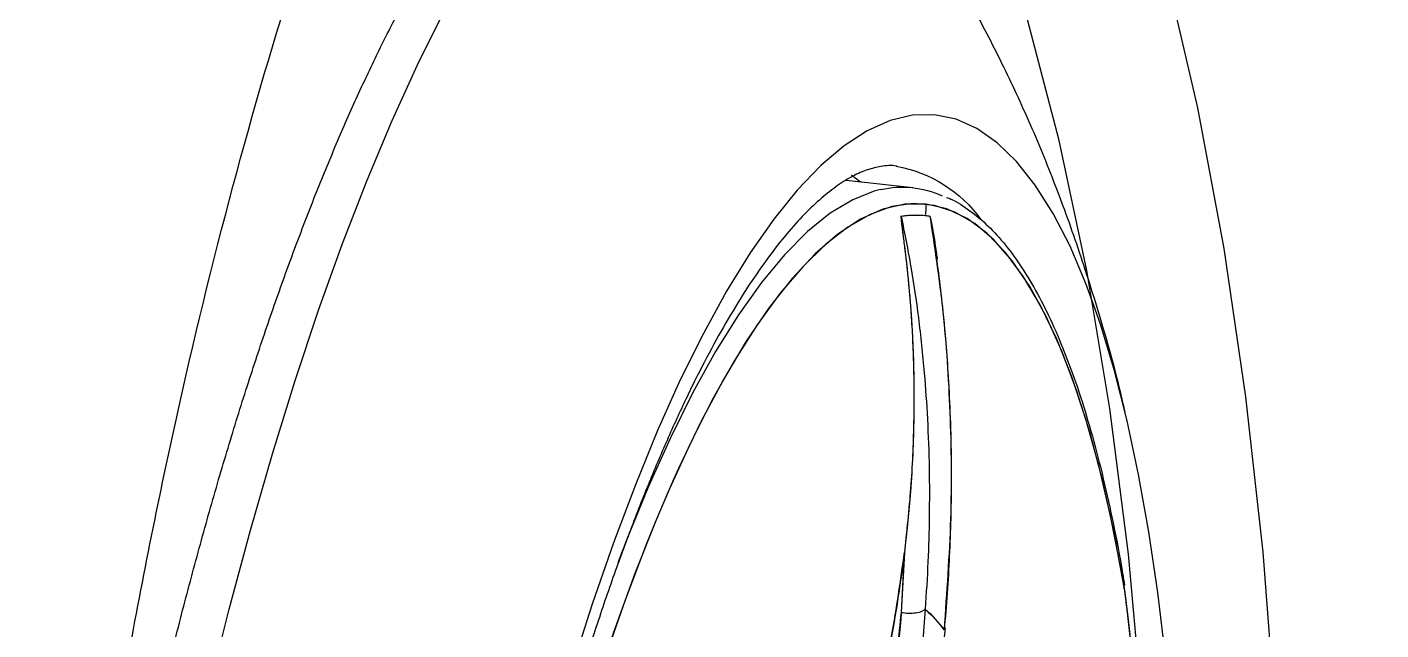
# Model space of a CAD drawing. Header units: inches. Extents: x 0 to 84, y -22 to 124.
# Drawn here: x 8.339 to 9.706, y 24.932 to 25.541 of the extents above; entities that cross this region are included whole.
import ezdxf

# ---------------------------------------------------------------- set-up
doc = ezdxf.new("R2010")
doc.units = ezdxf.units.IN
doc.header["$MEASUREMENT"] = 0
doc.layers.add('1', color=4, linetype='Continuous')
doc.layers.add('EXPORT', color=7, linetype='Continuous')
doc.layers.get('EXPORT').off()

# ---------------------------------------------------------------- blocks, each defined once
blk = doc.blocks.new('3.65 -1')
at = {"layer": '1', "color": 3, "linetype": 'Continuous', "lineweight": 25}
for p, q in [((-1.4088, -0.6328), (-1.4088, -0.7003)), ((-1.4088, -0.6328), (-1.4088, -0.7003)), ((-1.0418, -0.7321), (-0.9812, -0.7355)), ((-1.04, -0.7321), (-0.9813, -0.7353)), ((-0.9684, -0.7805), (-0.9704, -0.7812))]:
    blk.add_line(p, q, dxfattribs=at)
at = {"layer": '1', "linetype": 'Continuous', "lineweight": 25, "flags": 128}
blk.add_lwpolyline([(0.3773, -0.0113), (0.2839, -0.0066), (0.1898, -0.0031), (0.095, -0.0009), (0, 0), (-0.0951, -0.0004), (-0.19, -0.0021), (-0.2844, -0.005), (-0.3781, -0.0093), (-0.4708, -0.0147), (-0.5623, -0.0215), (-0.6523, -0.0295), (-0.7405, -0.0386), (-0.8268, -0.049), (-0.9108, -0.0605), (-0.9924, -0.0732), (-1.0714, -0.0869), (-1.1474, -0.1017), (-1.2204, -0.1175), (-1.2901, -0.1342), (-1.3562, -0.1519), (-1.4188, -0.1705), (-1.4775, -0.1898), (-1.5321, -0.21)], dxfattribs=at)
at = {"layer": '1', "color": 3, "linetype": 'Continuous', "lineweight": 25, "flags": 128}
for points in [[(-1.3069, -0.8969), (-1.3314, -0.8847), (-1.3671, -0.8647), (-1.3982, -0.8441), (-1.4246, -0.8231), (-1.4463, -0.8018), (-1.4631, -0.7802), (-1.4751, -0.7583), (-1.4821, -0.7364), (-1.4842, -0.7143), (-1.4813, -0.6923), (-1.4735, -0.6703), (-1.4608, -0.6485), (-1.4431, -0.6269), (-1.4207, -0.6056), (-1.3935, -0.5847), (-1.3617, -0.5643), (-1.3253, -0.5443), (-1.2845, -0.5249), (-1.2394, -0.5062), (-1.1902, -0.4882), (-1.137, -0.471), (-1.0801, -0.4546), (-1.0195, -0.439), (-0.9556, -0.4244), (-0.8885, -0.4108)], [(-1.0895, -0.4923), (-1.048, -0.4796), (-0.9911, -0.4639), (-0.9306, -0.4492), (-0.8668, -0.4355), (-0.7999, -0.4227), (-0.7302, -0.4111), (-0.6579, -0.4005), (-0.5832, -0.3911), (-0.5065, -0.3829), (-0.428, -0.3758), (-0.348, -0.3701), (-0.2668, -0.3656), (-0.1847, -0.3623), (-0.102, -0.3604), (-0.019, -0.3597), (0.064, -0.3604), (0.1467, -0.3623), (0.2288, -0.3656), (0.31, -0.3701)], [(-1.0461, -0.4791), (-1.0213, -0.472), (-0.9632, -0.4569), (-0.9018, -0.4428), (-0.8372, -0.4296), (-0.7696, -0.4175), (-0.6994, -0.4064), (-0.6268, -0.3964), (-0.5519, -0.3876), (-0.4752, -0.3799), (-0.3968, -0.3734), (-0.3171, -0.3682), (-0.2363, -0.3642), (-0.1547, -0.3615), (-0.0727, -0.36), (0.0096, -0.3598), (0.0917, -0.3609), (0.1735, -0.3632), (0.2545, -0.3669), (0.3346, -0.3717)], [(-1.4034, -0.6686), (-1.4012, -0.6627), (-1.39, -0.6414), (-1.3739, -0.6203), (-1.353, -0.5995), (-1.3273, -0.579), (-1.2969, -0.559), (-1.262, -0.5394), (-1.2226, -0.5205), (-1.1789, -0.5022), (-1.131, -0.4846), (-1.0792, -0.4678), (-1.0235, -0.4518), (-0.9999, -0.4455)], [(-1.4034, -0.6686), (-1.4012, -0.6627), (-1.39, -0.6414), (-1.3739, -0.6203), (-1.353, -0.5995), (-1.3273, -0.579), (-1.2969, -0.559), (-1.262, -0.5394), (-1.2226, -0.5205), (-1.1789, -0.5022), (-1.131, -0.4846), (-1.0792, -0.4678), (-1.0235, -0.4518), (-0.9999, -0.4455)], [(-1.0328, -0.9559), (-1.086, -0.9399), (-1.1359, -0.923), (-1.1818, -0.9053), (-1.2236, -0.887), (-1.2611, -0.868), (-1.2941, -0.8485), (-1.3225, -0.8286), (-1.3463, -0.8082), (-1.3653, -0.7875), (-1.3796, -0.7665), (-1.3889, -0.7454), (-1.3933, -0.7241), (-1.3929, -0.7028), (-1.3875, -0.6816), (-1.3772, -0.6605), (-1.362, -0.6395), (-1.342, -0.6189), (-1.3173, -0.5986), (-1.288, -0.5787), (-1.2541, -0.5593), (-1.2158, -0.5405), (-1.1732, -0.5222), (-1.1264, -0.5047), (-1.0758, -0.488), (-1.0461, -0.4791)], [(-1.3937, -0.7155), (-1.3912, -0.6941), (-1.3837, -0.6727), (-1.3712, -0.6514), (-1.3538, -0.6304), (-1.3315, -0.6097), (-1.3044, -0.5894), (-1.2726, -0.5695), (-1.2363, -0.5502), (-1.1955, -0.5315), (-1.1504, -0.5134), (-1.1012, -0.4961), (-1.0895, -0.4923)], [(-1.4147, -0.6374), (-1.4126, -0.641), (-1.4088, -0.6472)], [(-1.0283, -0.9571), (-1.048, -0.9515), (-1.1012, -0.935), (-1.1504, -0.9177), (-1.1955, -0.8996), (-1.2363, -0.8809), (-1.2726, -0.8616), (-1.3044, -0.8417), (-1.3315, -0.8214), (-1.3538, -0.8007), (-1.3712, -0.7797), (-1.3837, -0.7584), (-1.3912, -0.737), (-1.3937, -0.7155)], [(-0.0643, -1.0951), (-0.111, -1.0945), (-0.1959, -1.0925), (-0.2802, -1.0892), (-0.3636, -1.0847), (-0.4458, -1.0789), (-0.5265, -1.0718), (-0.6056, -1.0636), (-0.6827, -1.0542), (-0.7575, -1.0436), (-0.8298, -1.0319), (-0.8994, -1.0192), (-0.966, -1.0054), (-1.0294, -0.9907), (-1.0894, -0.975), (-1.1458, -0.9585), (-1.1983, -0.9411), (-1.2469, -0.923), (-1.2913, -0.9042), (-1.3069, -0.8969)]]:
    blk.add_lwpolyline(points, dxfattribs=at)
at = {"layer": '1', "color": 3, "linetype": 'Continuous', "lineweight": 25}
for centre, radius, start, end in [((-1.3124, -0.7003), 0.0963, 160.7895, 198.4854), ((-1.2943, -0.6721), 0.1345, 183.9829, 228.0138), ((-1.2881, -0.7162), 0.094, 165.0034, 179.9041), ((-1.2887, -0.7161), 0.0934, 164.9689, 182.8638), ((-1.3157, 1.1159), 1.8331, 267.5614, 267.9266), ((-1.2906, -0.716), 0.0915, 180.0017, 182.9505), ((-0.8697, -0.6747), 0.1447, 215.7057, 227.0135), ((-0.8691, -0.6738), 0.1456, 216.1927, 226.9941), ((-0.0119, 3.3639), 4.4387, 256.7037, 281.8458), ((-0.0126, 3.3615), 4.4364, 256.765, 281.9156)]:
    blk.add_arc(centre, radius, start, end, dxfattribs=at)
at = {"layer": '1', "linetype": 'Continuous', "lineweight": 25}
for points, knots in [([(-0.019, 0.0462), (-0.049, 0.0461), (-0.0913, 0.0459), (-0.1539, 0.0449), (-0.2078, 0.0437), (-0.2719, 0.0417), (-0.3389, 0.0389), (-0.4086, 0.0353), (-0.4799, 0.0308), (-0.5521, 0.0254), (-0.6245, 0.0192), (-0.6968, 0.0121), (-0.7686, 0.0041), (-0.8394, -0.0048), (-0.9091, -0.0145), (-0.9774, -0.0251), (-1.044, -0.0364), (-1.1088, -0.0485), (-1.1716, -0.0614), (-1.2321, -0.075), (-1.2903, -0.0893), (-1.3461, -0.1043), (-1.3992, -0.1199), (-1.4496, -0.1361), (-1.4973, -0.1528), (-1.5421, -0.1701), (-1.5839, -0.1878), (-1.6228, -0.2061), (-1.6586, -0.2248), (-1.6915, -0.244), (-1.7213, -0.2637), (-1.748, -0.2839), (-1.7717, -0.3046), (-1.7923, -0.3259), (-1.8096, -0.3479), (-1.8237, -0.3705), (-1.8344, -0.3938), (-1.8414, -0.418), (-1.8446, -0.443), (-1.8435, -0.4689), (-1.838, -0.4947), (-1.8282, -0.5197), (-1.8164, -0.5413), (-1.8064, -0.5543), (-1.8022, -0.5597)], [0, 0, 0, 0, 0.028064, 0.039649, 0.05884, 0.078772, 0.100142, 0.122418, 0.145382, 0.16886, 0.19273, 0.216898, 0.241296, 0.265868, 0.290574, 0.315378, 0.340252, 0.365172, 0.39012, 0.415077, 0.440028, 0.464962, 0.489866, 0.51473, 0.539547, 0.56431, 0.589012, 0.613652, 0.638228, 0.662743, 0.6872, 0.711606, 0.735965, 0.760253, 0.78445, 0.808533, 0.832519, 0.856524, 0.880829, 0.90589, 0.932275, 0.956976, 0.982296, 1, 1, 1, 1]), ([(-1.7779, -0.5872), (-1.7721, -0.5932), (-1.7508, -0.6154), (-1.7114, -0.6509), (-1.66, -0.6939), (-1.6063, -0.7342), (-1.5504, -0.7721), (-1.4919, -0.8079), (-1.4304, -0.8417), (-1.3653, -0.8738), (-1.2956, -0.9043), (-1.2414, -0.9261), (-1.2098, -0.9368), (-1.2036, -0.9389)], [0, 0, 0, 0, 0.034931, 0.129466, 0.224752, 0.321183, 0.419305, 0.519852, 0.623802, 0.732423, 0.847283, 0.970111, 1, 1, 1, 1])]:
    blk.add_open_spline(points, degree=3, knots=knots, dxfattribs=at)
at = {"layer": '1', "color": 3, "linetype": 'Continuous', "lineweight": 25}
for points, knots in [([(-1.4284, -0.682), (-1.4284, -0.6818), (-1.4291, -0.6765), (-1.4271, -0.6674), (-1.4222, -0.6532), (-1.4143, -0.6393), (-1.4032, -0.6249), (-1.3887, -0.61), (-1.3706, -0.5946), (-1.3489, -0.5789), (-1.3235, -0.5631), (-1.2944, -0.5472), (-1.2617, -0.5315), (-1.2255, -0.5159), (-1.1858, -0.5007), (-1.1427, -0.4859), (-1.0965, -0.4716), (-1.0472, -0.4578), (-0.995, -0.4446), (-0.94, -0.4321), (-0.8825, -0.4203), (-0.8225, -0.4092), (-0.7604, -0.399), (-0.6963, -0.3896), (-0.6304, -0.381), (-0.5631, -0.3734), (-0.4945, -0.3666), (-0.4252, -0.3609), (-0.3556, -0.3561), (-0.2871, -0.3523), (-0.2225, -0.3495), (-0.166, -0.3477), (-0.1147, -0.3466), (-0.0673, -0.346), (-0.0346, -0.3459), (-0.019, -0.3459)], [0, 0, 0, 0, 0.000892, 0.044288, 0.078096, 0.110004, 0.141146, 0.172071, 0.203025, 0.234122, 0.265442, 0.297001, 0.328789, 0.360782, 0.392955, 0.425281, 0.457735, 0.490295, 0.52294, 0.555651, 0.588412, 0.621206, 0.654015, 0.686819, 0.719595, 0.75231, 0.784916, 0.817331, 0.849405, 0.880809, 0.910643, 0.936695, 0.956537, 0.979196, 1, 1, 1, 1]), ([(-0.9813, -0.7353), (-0.9573, -0.7354), (-0.9096, -0.7357), (-0.8374, -0.726), (-0.7657, -0.7087), (-0.6956, -0.6829), (-0.6279, -0.6496), (-0.5864, -0.6212), (-0.5657, -0.6071)], [0, 0, 0, 0, 0.168559, 0.334712, 0.49893, 0.667584, 0.833986, 1, 1, 1, 1]), ([(-0.9812, -0.7355), (-0.9441, -0.7363), (-0.8709, -0.7378), (-0.7797, -0.7332), (-0.7122, -0.7275), (-0.6675, -0.7228), (-0.623, -0.7172), (-0.5787, -0.7108), (-0.5284, -0.7025), (-0.4718, -0.6918), (-0.4144, -0.6797), (-0.378, -0.6708), (-0.3625, -0.6671)], [0, 0, 0, 0, 0.187094, 0.368566, 0.440128, 0.511263, 0.582066, 0.65262, 0.722992, 0.822629, 0.924468, 1, 1, 1, 1]), ([(-1.3789, -0.6918), (-1.3788, -0.6918), (-1.3788, -0.6918), (-1.3788, -0.6918), (-1.3787, -0.6918), (-1.3786, -0.6917), (-1.3785, -0.6917), (-1.3782, -0.6918), (-1.3776, -0.6918), (-1.3749, -0.6923), (-1.3712, -0.6931), (-1.3659, -0.6944), (-1.3605, -0.6957), (-1.354, -0.6972), (-1.3474, -0.6988), (-1.3409, -0.7003), (-1.3346, -0.7018), (-1.3279, -0.7033), (-1.3208, -0.7048), (-1.3133, -0.7064), (-1.3054, -0.708), (-1.2971, -0.7097), (-1.2866, -0.7117), (-1.2739, -0.714), (-1.2589, -0.7165), (-1.2435, -0.7189), (-1.2276, -0.7211), (-1.2076, -0.7236), (-1.1683, -0.7279), (-1.1116, -0.7319), (-1.0627, -0.732), (-1.04, -0.7321)], [0, 0, 0, 0, 0.0004877, 0.0007003, 0.0009071, 0.0011212, 0.0013548, 0.0019141, 0.0035319, 0.0059178, 0.023647, 0.0375161, 0.0547213, 0.0752502, 0.0990835, 0.1177929, 0.1377273, 0.1588781, 0.1812366, 0.2047935, 0.2295391, 0.2554626, 0.2825533, 0.3272445, 0.3729197, 0.4195589, 0.4671418, 0.5156481, 0.5969602, 0.8123288, 1, 1, 1, 1]), ([(-1.3789, -0.6918), (-1.3789, -0.6918), (-1.3788, -0.6918), (-1.3788, -0.6918), (-1.3788, -0.6918), (-1.3787, -0.6917), (-1.3786, -0.6917), (-1.3784, -0.6917), (-1.378, -0.6918), (-1.3773, -0.6919), (-1.374, -0.6924), (-1.3696, -0.6935), (-1.3636, -0.6949), (-1.3576, -0.6964), (-1.3505, -0.6981), (-1.3314, -0.7026), (-1.3119, -0.7068), (-1.2922, -0.7106), (-1.284, -0.7121), (-1.2742, -0.7139), (-1.2586, -0.7165), (-1.2221, -0.7221), (-1.1677, -0.7281), (-1.1023, -0.732), (-1.0609, -0.732), (-1.0418, -0.7321)], [0, 0, 0, 0, 0.000296, 0.000557, 0.000798, 0.001036, 0.001288, 0.001571, 0.002264, 0.004304, 0.007322, 0.029667, 0.04514, 0.064191, 0.086805, 0.112962, 0.247546, 0.272105, 0.297572, 0.32394, 0.362828, 0.44175, 0.656389, 0.842021, 1, 1, 1, 1]), ([(-1.3789, -0.6918), (-1.3624, -0.6971), (-1.3302, -0.7073), (-1.2784, -0.7208), (-1.228, -0.7318), (-1.1777, -0.7408), (-1.1298, -0.7478), (-1.0818, -0.7531), (-1.0347, -0.757), (-1.0032, -0.7584), (-0.9872, -0.7591)], [0, 0, 0, 0, 0.1459811, 0.2859797, 0.4318909, 0.5480105, 0.6704755, 0.786035, 0.8916158, 1, 1, 1, 1]), ([(-0.9872, -0.7591), (-0.9752, -0.7595), (-0.9483, -0.7604), (-0.9028, -0.7607), (-0.8535, -0.7599), (-0.8076, -0.758), (-0.7679, -0.7556), (-0.733, -0.753), (-0.6976, -0.7497), (-0.6623, -0.7459), (-0.6265, -0.7415), (-0.5921, -0.7367), (-0.5604, -0.7318), (-0.5147, -0.7242), (-0.4571, -0.7132), (-0.3917, -0.699), (-0.3519, -0.6891), (-0.3342, -0.6847)], [0, 0, 0, 0, 0.057878, 0.129448, 0.214646, 0.287757, 0.340461, 0.396516, 0.446599, 0.50086, 0.556405, 0.608555, 0.656354, 0.699875, 0.815622, 0.918173, 1, 1, 1, 1]), ([(-0.9705, -0.7813), (-0.9365, -0.7816), (-0.8729, -0.782), (-0.7817, -0.7774), (-0.7038, -0.7706), (-0.6391, -0.7629), (-0.5843, -0.7549), (-0.5347, -0.7466), (-0.4863, -0.7373), (-0.4374, -0.727), (-0.384, -0.7144), (-0.3416, -0.7037), (-0.3162, -0.6964), (-0.3113, -0.695)], [0, 0, 0, 0, 0.157681, 0.294763, 0.411243, 0.507115, 0.584062, 0.657299, 0.730449, 0.80351, 0.88011, 0.976585, 1, 1, 1, 1]), ([(-1.3395, -0.7331), (-1.3413, -0.7327), (-1.3488, -0.7308), (-1.3599, -0.7278), (-1.3715, -0.7245), (-1.3782, -0.7224), (-1.381, -0.7213), (-1.3817, -0.7209), (-1.3819, -0.7208), (-1.3819, -0.7207), (-1.3819, -0.7207)], [0, 0, 0, 0, 0.1210448, 0.4903729, 0.7558943, 0.9257764, 0.9744287, 0.9899301, 0.9955964, 1, 1, 1, 1]), ([(-1.3819, -0.7207), (-1.351, -0.7289), (-1.2893, -0.7452), (-1.1882, -0.7631), (-1.0816, -0.7761), (-1.0061, -0.7789), (-0.9684, -0.7803)], [0, 0, 0, 0, 0.2502, 0.500251, 0.750181, 1, 1, 1, 1]), ([(-1.3403, -0.7329), (-1.3425, -0.7324), (-1.3501, -0.7305), (-1.3613, -0.7275), (-1.3723, -0.7243), (-1.3785, -0.7223), (-1.3811, -0.7212), (-1.3817, -0.7209), (-1.3819, -0.7208), (-1.3819, -0.7207), (-1.3819, -0.7207)], [0, 0, 0, 0, 0.1474338, 0.5137209, 0.769129, 0.9291775, 0.9753691, 0.9902275, 0.9957071, 1, 1, 1, 1]), ([(-1.3819, -0.7207), (-1.3724, -0.7234), (-1.3528, -0.7288), (-1.3214, -0.7367), (-1.2905, -0.7437), (-1.2589, -0.7502), (-1.2255, -0.7564), (-1.1864, -0.7627), (-1.1463, -0.7682), (-1.1105, -0.7721), (-1.0772, -0.7752), (-1.0433, -0.7776), (-1.0059, -0.7796), (-0.9808, -0.7802), (-0.9684, -0.7805)], [0, 0, 0, 0, 0.077921, 0.161385, 0.250208, 0.319091, 0.402598, 0.50027, 0.60546, 0.688541, 0.750178, 0.83491, 0.918169, 1, 1, 1, 1]), ([(-0.8695, -0.7186), (-0.8986, -0.7223), (-0.9573, -0.7298), (-1.0135, -0.7313), (-1.0418, -0.7321)], [0, 0, 0, 0, 0.497463, 1, 1, 1, 1]), ([(-1.04, -0.7321), (-1.0117, -0.7313), (-0.956, -0.7297), (-0.898, -0.7223), (-0.8695, -0.7186)], [0, 0, 0, 0, 0.508308, 1, 1, 1, 1]), ([(-1.4027, -0.7354), (-1.4023, -0.7369), (-1.4001, -0.7454), (-1.3922, -0.7605), (-1.379, -0.7805), (-1.3617, -0.7999), (-1.3408, -0.8189), (-1.3164, -0.8374), (-1.2885, -0.8553), (-1.2571, -0.8727), (-1.2225, -0.8897), (-1.1845, -0.906), (-1.1433, -0.9218), (-1.0989, -0.937), (-1.0621, -0.9486), (-1.0392, -0.9548), (-1.0331, -0.9565)], [0, 0, 0, 0, 0.017102, 0.094728, 0.173412, 0.252701, 0.332254, 0.411911, 0.491595, 0.571342, 0.651155, 0.73103, 0.81096, 0.890934, 0.970939, 1, 1, 1, 1]), ([(-1.4027, -0.7354), (-1.4023, -0.7369), (-1.4001, -0.7454), (-1.3922, -0.7605), (-1.379, -0.7805), (-1.3617, -0.7999), (-1.3408, -0.8189), (-1.3164, -0.8374), (-1.2885, -0.8553), (-1.2571, -0.8727), (-1.2225, -0.8897), (-1.1845, -0.906), (-1.1433, -0.9218), (-1.0989, -0.937), (-1.0639, -0.948), (-1.0428, -0.9538), (-1.0386, -0.955)], [0, 0, 0, 0, 0.017255, 0.095571, 0.174955, 0.254949, 0.335209, 0.415575, 0.495968, 0.576424, 0.656947, 0.737533, 0.818174, 0.898859, 0.979576, 1, 1, 1, 1]), ([(-0.9812, -0.7355), (-0.9812, -0.7379), (-0.9811, -0.7429), (-0.9824, -0.7503), (-0.9845, -0.7563), (-0.9863, -0.7582), (-0.9872, -0.7591)], [0, 0, 0, 0, 0.2406303, 0.4999999, 0.7593697, 1, 1, 1, 1])]:
    blk.add_open_spline(points, degree=3, knots=knots, dxfattribs=at)
blk = doc.blocks.new('2026 RELAY')
at = {"color": 8, "linetype": 'Continuous', "lineweight": 25, "flags": 128}
for points in [[(9.549, 23.1314), (9.5708, 23.3057), (9.5879, 23.4818), (9.6002, 23.6583), (9.6075, 23.8343), (9.6099, 24.0087), (9.6073, 24.1802), (9.5997, 24.3479), (9.5873, 24.5107), (9.57, 24.6675), (9.548, 24.8173), (9.5214, 24.9593), (9.4904, 25.0925)], [(9.4261, 23.1946), (9.4462, 23.3618), (9.4616, 23.5304), (9.4722, 23.6994), (9.4779, 23.8675), (9.4787, 24.0335), (9.4745, 24.1965), (9.4653, 24.3552), (9.4514, 24.5085), (9.4326, 24.6555), (9.4093, 24.7951), (9.3815, 24.9263), (9.3494, 25.0483)]]:
    blk.add_lwpolyline(points, dxfattribs=at)
at = {"layer": '1', "color": 3, "linetype": 'Continuous', "lineweight": 25}
blk.add_open_spline([(8.3393, 23.541), (8.342, 23.5856), (8.3451, 23.6304), (8.3521, 23.7201), (8.356, 23.7649), (8.3687, 23.8983), (8.3787, 23.9861), (8.4014, 24.1597), (8.4143, 24.2455), (8.4358, 24.3726), (8.4433, 24.4147), (8.4591, 24.4984), (8.4675, 24.54), (8.5108, 24.7462), (8.5506, 24.9018), (8.6178, 25.1216), (8.6415, 25.1927), (8.6789, 25.2957), (8.6918, 25.3296), (8.718, 25.3958), (8.7314, 25.428), (8.7993, 25.5852), (8.8573, 25.6977), (8.9493, 25.8467), (8.9809, 25.8931), (9.0455, 25.9788), (9.0782, 26.0174), (9.1771, 26.1213), (9.2442, 26.1746), (9.3296, 26.2209), (9.3467, 26.2291), (9.3812, 26.2435), (9.3983, 26.2495), (9.4495, 26.2644), (9.4834, 26.2699), (9.5837, 26.2736), (9.6492, 26.2589), (9.7286, 26.2176), (9.7443, 26.2082), (9.775, 26.1873), (9.7901, 26.1758), (9.8345, 26.1381), (9.863, 26.1087), (9.9177, 26.0414), (9.9438, 26.0035), (9.9811, 25.9401), (9.9933, 25.9178), (10.017, 25.8712), (10.0284, 25.8469), (10.0835, 25.7214), (10.1216, 25.6071), (10.162, 25.4475), (10.1697, 25.4147), (10.1845, 25.3474), (10.1915, 25.3128), (10.2113, 25.2076), (10.2228, 25.1352), (10.2528, 24.9112), (10.2667, 24.7532), (10.2766, 24.5443), (10.2782, 24.5022), (10.2806, 24.4177), (10.2815, 24.3752), (10.2829, 24.247), (10.2823, 24.1607), (10.2784, 23.9863), (10.275, 23.8982), (10.2677, 23.7648), (10.2649, 23.72), (10.2587, 23.6303), (10.2552, 23.5856), (10.2514, 23.541)], degree=3, knots=[0, 0, 0, 0, 0.015625, 0.015625, 0.03125, 0.03125, 0.0625, 0.0625, 0.09375, 0.09375, 0.109375, 0.109375, 0.125, 0.125, 0.1875, 0.1875, 0.21875, 0.21875, 0.234375, 0.234375, 0.25, 0.25, 0.3125, 0.3125, 0.34375, 0.34375, 0.375, 0.375, 0.4375, 0.4375, 0.453125, 0.453125, 0.46875, 0.46875, 0.5, 0.5, 0.5625, 0.5625, 0.578125, 0.578125, 0.59375, 0.59375, 0.625, 0.625, 0.65625, 0.65625, 0.671875, 0.671875, 0.6875, 0.6875, 0.75, 0.75, 0.765625, 0.765625, 0.78125, 0.78125, 0.8125, 0.8125, 0.875, 0.875, 0.890625, 0.890625, 0.90625, 0.90625, 0.9375, 0.9375, 0.96875, 0.96875, 0.984375, 0.984375, 1, 1, 1, 1], dxfattribs=at)
at = {"layer": 'EXPORT', "color": 1, "xscale": -0.9999999999999996, "rotation": 83.75621925643982}
blk.add_blockref('3.65 -1', (8.3841, 23.5544), dxfattribs=at)

msp = doc.modelspace()

# ---------------------------------------------------------------- block references
msp.add_blockref('2026 RELAY', (0, 0.5))

doc.saveas('drawing.dxf')
